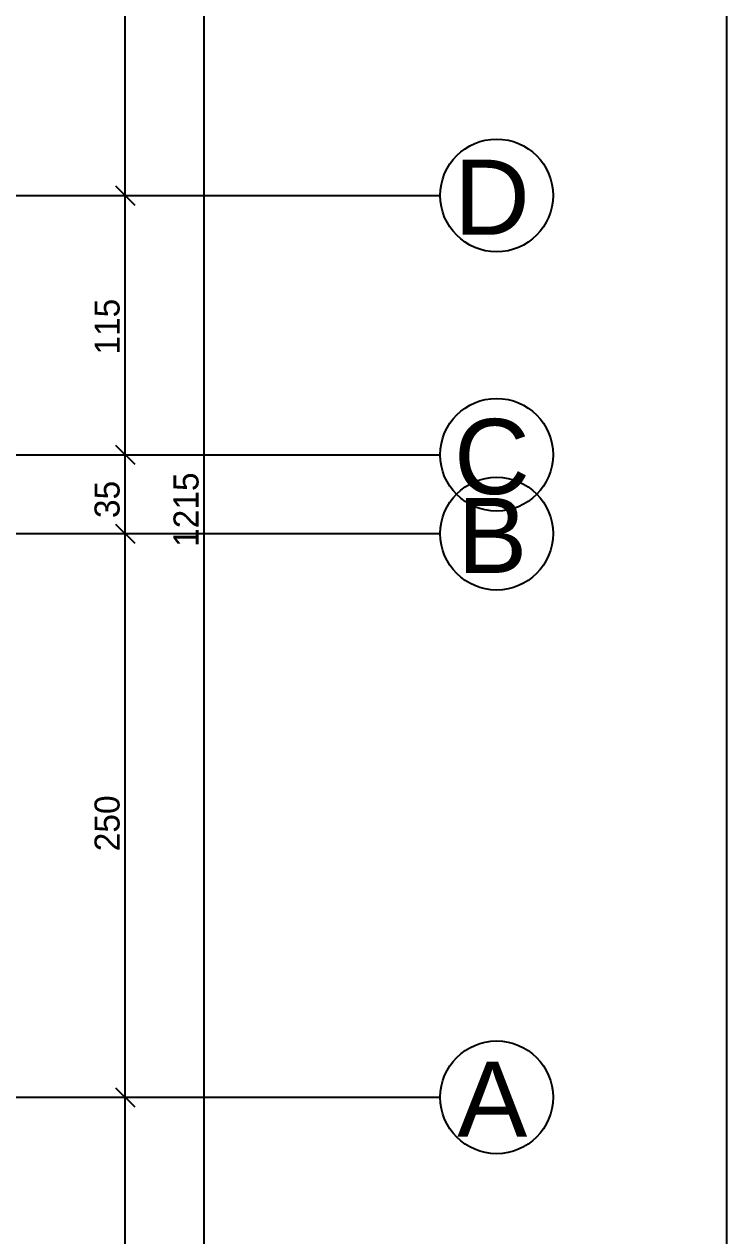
# Model space of a CAD drawing. Header units: metres. Extents: x -220 to 294, y -29 to 18.
# Drawn here: x -121.4 to -118.28, y -0.81 to 4.56 of the extents above; entities that cross this region are included whole.
import ezdxf

# ---------------------------------------------------------------- set-up
doc = ezdxf.new("R2010")
doc.units = ezdxf.units.M
doc.header["$MEASUREMENT"] = 0
for name, color, linetype in [('Aks', 7, 'Continuous'), ('Cizgi', 7, 'Continuous'), ('Olculendirme', 7, 'Continuous')]:
    doc.layers.add(name, color=color, linetype=linetype)
doc.styles.add('arial_1_18', font='arial.ttf', dxfattribs={"height": 0.2})
doc.styles.add('comic sans ms_1_18', font='comic.ttf', dxfattribs={"height": 0.2})

msp = doc.modelspace()

# ---------------------------------------------------------------- linework, layer by layer
at = {"layer": 'Aks', "color": 248, "linetype": 'Continuous', "lineweight": -3}
for points in [[(-122.0698, 3.8), (-119.5529, 3.8)], [(-122.0739, 2.65), (-119.5529, 2.65)], [(-122.0752, 2.3), (-119.5529, 2.3)], [(-122.0842, -0.2), (-119.5529, -0.2)]]:
    msp.add_lwpolyline(points, dxfattribs=at)
at = {"layer": 'Aks', "color": 115, "linetype": 'Continuous', "lineweight": -3}
for centre in [(-119.3029, 3.8), (-119.3029, 2.65), (-119.3029, 2.3), (-119.3029, -0.2)]:
    msp.add_circle(centre, 0.25, dxfattribs=at)
at = {"layer": 'Cizgi', "color": 216, "linetype": 'Continuous', "lineweight": -3}
msp.add_lwpolyline([(-118.283, -12), (-118.283, 18)], dxfattribs=at)
at = {"layer": 'Olculendirme', "color": 47, "linetype": 'Continuous', "lineweight": -3}
for points in [[(-120.9491, -3.73), (-120.9491, 8.58)], [(-120.5991, -3.73), (-120.5991, 8.58)], [(-121.1991, 3.8), (-120.8991, 3.8)], [(-121.1991, 2.65), (-120.8991, 2.65)], [(-121.1991, 2.3), (-120.8991, 2.3)], [(-121.1991, -0.2), (-120.8991, -0.2)]]:
    msp.add_lwpolyline(points, dxfattribs=at)
at = {"layer": 'Olculendirme', "color": 59, "linetype": 'Continuous', "lineweight": -3}
for points in [[(-120.9916, 3.8424), (-120.9067, 3.7576)], [(-120.9916, 2.6924), (-120.9067, 2.6076)], [(-120.9916, 2.3424), (-120.9067, 2.2576)], [(-120.9916, -0.1576), (-120.9067, -0.2424)]]:
    msp.add_lwpolyline(points, dxfattribs=at)

# ---------------------------------------------------------------- texts
at = {"layer": 'Aks', "color": 19, "linetype": 'Continuous', "lineweight": -3, "style": 'arial_1_18'}
for s, p in [('D', (-119.4919, 3.6256)), ('C', (-119.4919, 2.4756)), ('B', (-119.4776, 2.1256)), ('A', (-119.4776, -0.3744))]:
    msp.add_text(s, height=0.3333, dxfattribs=at).set_placement(p)
at = {"layer": 'Olculendirme', "color": 19, "linetype": 'Continuous', "lineweight": -3, "style": 'comic sans ms_1_18'}
for s, p in [('115', (-120.9741, 3.094)), ('35', (-120.9741, 2.3691)), ('1215', (-120.6241, 2.241)), ('250', (-120.9741, 0.8912))]:
    msp.add_text(s, height=0.11111, rotation=90, dxfattribs=at).set_placement(p)

doc.saveas('drawing.dxf')
